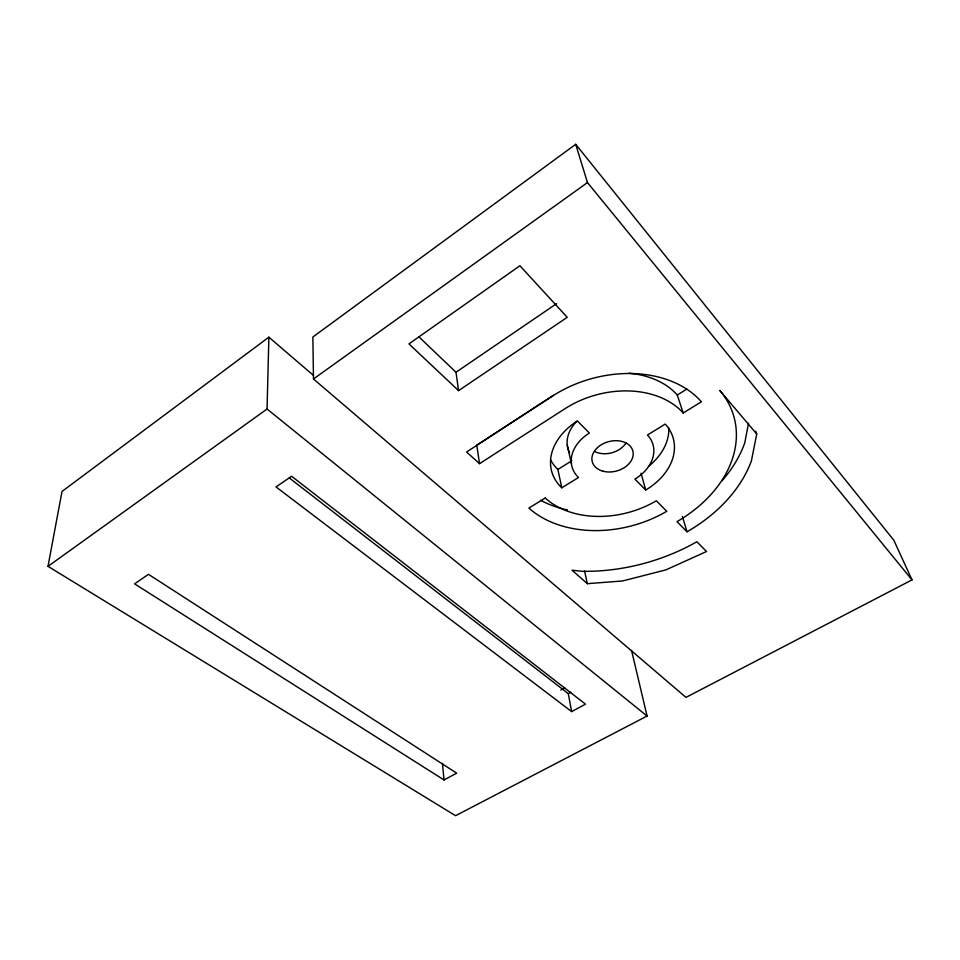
<?xml version="1.0" encoding="UTF-8"?>
<svg xmlns="http://www.w3.org/2000/svg" width="960" height="960" viewBox="0 0 960 960"><rect width="100%" height="100%" fill="white"/><g stroke="black" fill="none" stroke-linecap="round" stroke-linejoin="round"><path stroke-width="1.44" d="M647.076 716.04L267.06 409.02L268.872 337.176L62.016 491.448L48 566.34L455.568 815.7L647.076 716.04L631.536 650.412M748.512 423.156L744.768 442.884A145.188 107.016 -15.2 0 1 721.632 481.224M756.72 434.004L751.428 460.812A147.396 107.136 -15 0 1 687.024 531.792L676.992 521.64A126.228 91.668 -15 0 0 719.808 390.444L756.72 434.004L755.664 431.256M575.712 144.3L312.864 337.02L313.476 378.984L685.968 697.392L912 579.9L893.832 540.24L575.712 144.3L587.472 182.568L912 579.9M48 566.34L267.06 409.02M313.476 378.984L587.472 182.568M458.58 390.636L408.948 343.908L519.912 265.74L567.252 317.316L458.58 390.636L456 372.252L556.632 303.624M553.452 395.28L476.772 445.152L479.532 463.668L565.176 408.588A84.036 60.948 -15 0 1 683.196 413.004L701.388 401.796A105.108 76.272 -15 0 0 552.696 395.976L466.572 452.004L479.532 463.668M561.78 487.812A63 45.672 -15 0 1 577.392 420.948L589.356 433.044A41.988 30.42 -14.9 0 0 578.508 477.504L561.78 487.812L557.88 469.452L571.812 460.764M629.016 373.236A82.776 60.888 -15.2 0 1 677.28 395.016L686.82 389.076M560.844 690.06L564.756 687.924M289.344 477.996L568.284 693.636L570.768 692.28M444.024 779.952L456.696 773.172L148.476 574.32L134.58 583.848L444.024 779.952L442.44 763.368M571.632 711.6L585.516 704.16L291.612 476.256L276.024 486.924L571.632 711.6L568.284 693.636M587.328 583.68L622.644 580.956L665.964 569.856L706.536 551.52L696.864 541.74A168.636 122.688 -15.1 0 1 582.18 571.32L571.992 570.192L587.328 583.68L584.592 571.02M268.872 337.176L313.272 375.24M418.788 336.756L456 372.252M645.72 490.032L634.884 479.076A41.988 30.42 -14.9 0 0 647.46 435.024L665.22 424.08A63 45.672 -15 0 1 645.72 490.032L641.04 473.244M677.28 395.016L683.196 413.004M682.404 516.468L687.024 531.792M567.252 445.092L571.356 463.404M625.98 442.956A20.676 15.192 -15.1 0 1 594.504 451.38M567.456 509.88A103.536 76.2 -15.2 0 1 564.744 509.28M563.328 508.944A103.536 76.2 -15.2 0 1 540.624 500.28M668.808 428.1A62.052 45.624 -15.2 0 1 649.26 465.756M557.88 469.452A62.052 45.624 -15.2 0 1 550.536 459.78M569.52 452.664A41.352 30.396 -15.1 0 1 576.84 421.26M545.232 498.012L528.888 508.08A105.108 76.272 -15 0 0 666.756 511.308L656.34 500.772A84.036 60.948 -15 0 1 545.232 498.012M603.108 471.24A20.988 15.204 -14.9 0 0 633.192 453.072A20.988 15.204 -14.9 0 0 601.38 444.708A20.988 15.204 -14.9 0 0 603.108 471.24"/></g></svg>
